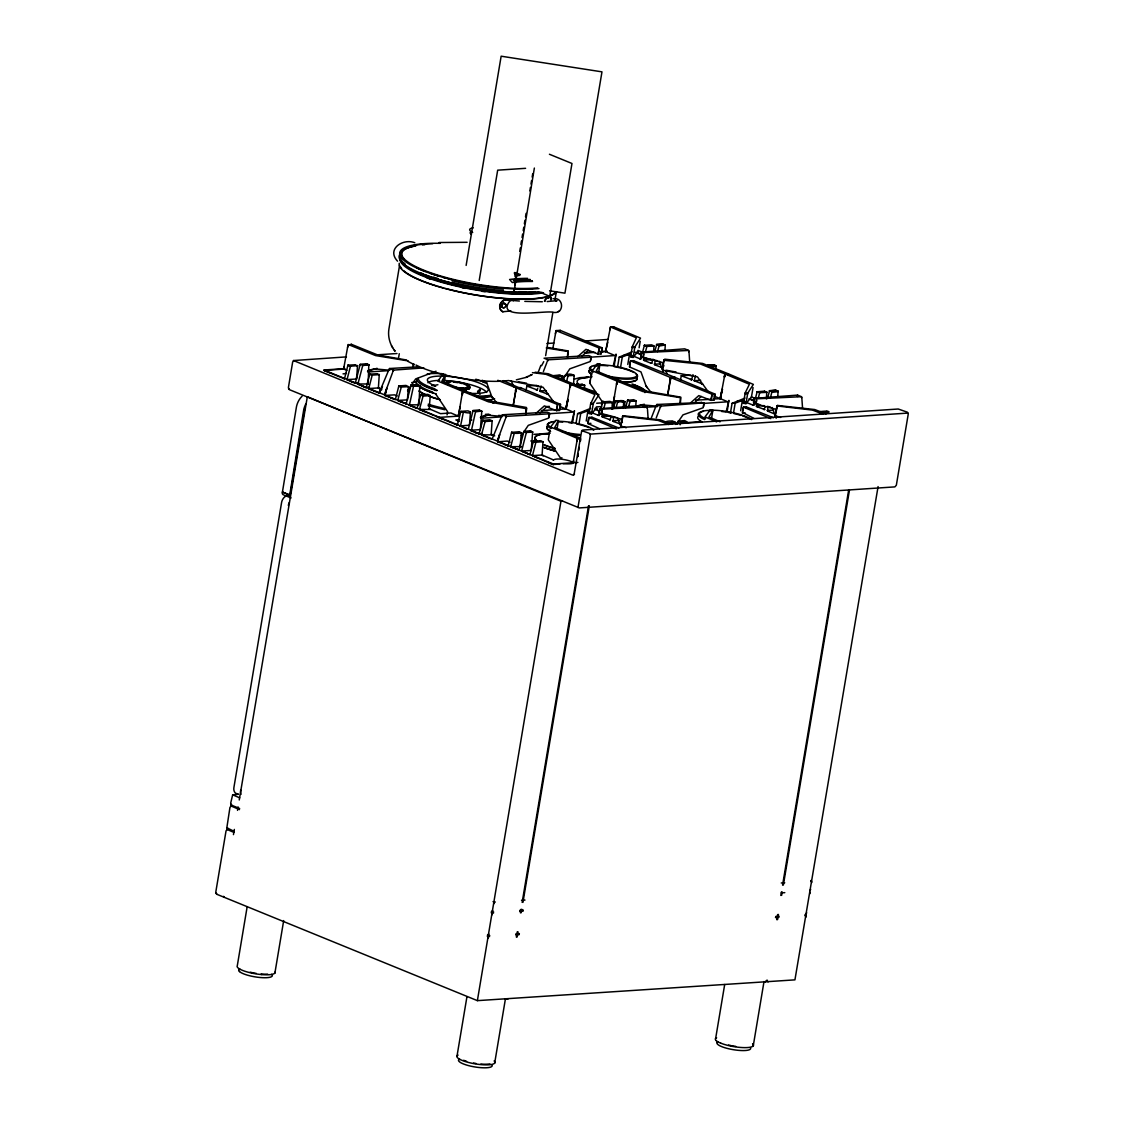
<?xml version="1.0" encoding="UTF-8"?>
<svg xmlns="http://www.w3.org/2000/svg" width="1124" height="1124" viewBox="0 0 1124 1124"><rect width="100%" height="100%" fill="white"/><g stroke="black" fill="none" stroke-linecap="round" stroke-linejoin="round"><path stroke-width="1.5" d="M445.554 374.334L441.844 381.261L465.828 391.208L465.786 391.981L465.828 391.208L462.456 392.164L458.395 416.175M535.136 372.213L548.217 373.744L573.647 384.015L573.605 384.801L573.647 384.015L570.275 384.984L565.948 408.967L558.67 409.305M577.469 439.245L577.497 438.458L550.563 427.008L555.888 420.236L558.403 420.587L554.708 427.513L580.616 438.248L577.258 439.217L573.043 463.439L573.563 460.714M620.251 381.64L620.251 380.91L616.893 381.865L612.749 406.129L614.547 396.435M728.001 375.065L728.071 373.716L724.952 373.927L720.273 398.711L722.507 389.297M351.32 345.012L351.334 344.281L347.976 345.237L343.593 369.122M466.123 392.065L466.123 391.335L463.004 391.531L462.301 394.496M573.942 384.886L573.942 384.141L570.823 384.352L570.121 387.316M613.578 327.534L613.592 326.789L610.472 327L605.583 351.615L600.258 352.009M620.56 381.767L620.56 381.036L617.441 381.233L616.739 384.197L617.441 381.233L642.858 391.531L680.456 397.699L680.076 404.219M728.38 374.587L728.38 373.842L725.261 374.053L724.559 377.018L725.261 374.053L749.413 384.253L745.212 392.852L743.456 403.319L745.971 403.671L751.043 397.474M397.292 395.999L394.51 394.861L384.984 395.451L386.768 388.37L384.872 395.55L389.129 397.151M570.486 385.012L570.528 384.225L545.983 374.306L532.439 372.648M724.924 374.714L724.952 373.927L700.421 364.021L663.806 360.298L662.654 370.203L697.456 376.919L708.457 392.023M728.043 374.503L728.071 373.716L702.655 363.445L664.734 359.188L663.806 360.298M462.667 392.192L462.709 391.405L437.868 381.106L443.039 373.969L444.289 374.151M556.591 409.881L556.549 410.639L559.471 410.443L560.454 405.75M560.454 405.104L560.483 404.345L520.538 387.682L516.422 387.963L513.12 405.567M618.945 428.047L591.941 417.243L589.032 417.426L588.007 423.537L599.528 428.694M591.898 417.988L591.941 417.243M598.165 353.329L598.123 354.088L601.045 353.891L602.028 349.199M601.466 352.585L602.057 347.794L560.173 330.344L556.057 330.611L552.882 348.285M617.104 381.893L617.132 381.12L592.292 370.808L597.476 363.684L599.977 364.036L598.769 371.623M620.223 381.696L620.251 380.91L596.282 370.962L599.977 364.036M650.782 392.009L646.145 386.192L640.961 371.889L629.581 366.986L630.171 362.181M633.486 361.436L633.514 360.692L630.606 360.874L629.609 365.567M711.014 399.582L710.986 400.341L713.895 400.144L714.92 394.046L674.976 377.397L670.859 377.664L667.684 395.325M742.472 412.48L753.951 418.395M746.336 407.703L746.378 406.944L743.456 407.141L742.472 411.834M515.747 391.026L516.113 387.836L497.834 380.305M670.508 378.338L670.55 377.538L630.606 360.874L630.381 361.647M674.625 378.057L674.667 377.271L645.471 365.398L633.514 360.692L633.191 361.38M458.761 413.66L458.241 416.4L460.123 406.733M442.716 376.343L443.039 373.969M597.153 366.045L597.476 363.684M751.675 419.603A27.398 6.351 9.5 0 0 712.771 410.19L710.326 409.937L712.785 410.822L711.618 417.875M643.04 406.705L643.125 405.399L599.991 408.658L599.162 413.604L620.799 419.027L622.401 422.526M797.478 396.407L797.562 395.1L754.415 398.36L753.558 402.167M570.177 387.344L570.823 384.352L594.989 394.552L590.62 403.895L589.032 413.618L591.533 413.969L593.289 403.502L598.952 394.693L573.942 384.141L573.732 384.858M609.812 330.006L610.472 327L636.381 337.762L632.348 346.599L630.986 354.467L630.606 357.067L633.121 357.418L634.863 346.951L640.525 338.141L613.592 326.789L613.367 327.505M745.971 403.671L747.727 393.203L753.375 384.394L728.38 373.842L728.169 374.559M465.912 392.037L466.123 391.335L490.668 401.268L526.355 407.45L525.639 414.503M547.374 347.386L567.929 350.899L567.437 356.659M458.185 415.992L458.761 414.587L458.255 416.119L450.921 412.958L440.538 413.66L429.199 408.799L430.253 395.62L427.766 394.369L420.587 394.847L417.102 408.405L408.743 404.851L417.046 408.363M531.231 450.471L532.621 432.192L530.149 430.829L523.939 431.293L519.063 450.064L510.577 446.706L520.988 446.621L520.257 446.116L521.297 432.965M553.317 464.76L532.326 455.627L542.105 455.023L542.976 441.591M574.181 375.43L573.507 384.773M584.55 387.092L584.55 385.04M611.962 409.22L612.397 402.42L609.967 401.394L602.801 401.886L600.553 410.358M653.662 351.067L653.971 345.869L651.541 344.843L644.375 345.335L642.127 353.807M766.399 398.936L766.765 392.065M353.442 382.61L346.894 379.617L356.617 378.999L357.488 365.567M372.156 390.309L368.644 388.539L378.395 387.935L379.266 374.489M408.433 386.698L401.296 387.021L397.727 400.453L407.408 399.863L408.476 386.684L405.975 385.434L398.837 385.939L395.367 399.484L390.407 397.812M456.147 424.549L457.398 424.858L460.868 411.356L467.991 410.85L470.45 411.96L469.467 425.251L459.871 425.912L468.287 429.27L473.106 410.457L479.288 409.993L481.774 411.342L480.369 429.621L470.647 430.239L471.349 430.899L475.564 411.553L472.979 410.724M494.715 435.901L491.202 434.201L492.129 420.741M561.536 378.928L561.691 376.484M562.773 378.156L562.773 376.104M623.3 407.689L623.722 401.9M624.537 406.776L624.775 401.521M635.763 406.846L636.086 400.664L630.016 401.071L627.656 400.102L630.086 401.198L628.442 407.338M664.874 351.138L665.296 345.124L662.837 343.986L656.753 344.38L654.997 350.576M675.636 424.422C678.081 418.831 659.549 421.556 668.387 422.75L674.456 422.329M715.96 368.63L716.114 365.904L713.67 364.822C700.111 366.93 712.18 362.926 716.129 365.96M777.738 397.39L778.061 391.208L775.701 390.239L769.603 390.646L767.425 398.528M526.735 408.153L525.934 413.969M568.308 351.601L567.508 357.418M620.35 381.738L620.56 381.036L645.092 390.969L680.779 397.151L680.371 403.671M775.181 415.613L777.597 405.455L814.745 409.543L826.084 413.899M557.195 428.174L558.403 420.587M712.785 410.822L712.841 410.288A27.398 6.351 9.5 0 0 705.577 418.718M350.533 366.34L347.892 365.3L344.534 378.662L343.621 378.563L344.478 378.619M372.283 375.261L369.641 374.208L366.284 387.569L365.469 387.527L369.431 387.302M401.366 387.176L398.767 386.108M424.324 411.721L419.477 409.361L423.13 395.887L420.559 394.917M460.475 426.46L463.285 412.592C455.979 409.375 469.593 414.826 470.45 412.115M485.006 436.562L481.493 434.791L485.161 421.317L482.73 420.25L479.077 433.78L482.294 433.555M514.216 433.428L511.575 432.389L508.217 445.736L503.271 444.064M535.965 442.35L533.338 441.296L529.966 454.658L521.48 451.061L531.16 450.485M605.33 403.123L602.914 401.858M645.513 351.601L646.918 346.375L644.375 345.335L646.918 346.375L654.013 346.108M759.754 392.824L757.197 391.644L755.412 398.444M549.566 414.236L549.102 416.962M591.14 357.685L590.676 360.411M599.134 412.452L599.584 409.726M640.708 355.901L641.158 353.175M703.989 403.938L703.54 406.677M459.07 413.787L458.494 416.119L438.571 417.44L434.932 415.922M514.314 288.812L513.696 293.856L534.364 168.052M514.722 285.454L515.129 282.096M515.537 278.724L515.944 275.366M417.229 384.886L411.089 385.04L406.2 403.811L398.444 401.029M530.05 430.885L532.607 431.981M563.883 380.881C562.337 373.463 570.964 372.817 574.167 375.655M588.035 422.118L588.597 418.732M662.781 344.295L665.296 345.349M714.892 395.451L714.33 398.851M769.392 390.941L775.701 390.239L778.159 391.391M358.57 382.75L354.608 383.045L355.367 382.975L360.214 364.288L366.438 363.74L368.798 364.71L368.166 383.972L357.797 383.987L364.302 387.063M479.231 410.302L481.746 411.356M540.574 440.833L543.075 441.887M559.176 375.416L552.924 375.838M582.148 384.282L574.912 384.745M627.445 400.411L633.725 399.694L636.184 401.071M764.461 391.152L766.877 392.206M826.477 411.384L828.894 412.044M355.086 364.808L357.587 365.862M376.863 373.73L379.364 374.784M518.796 431.897C525.751 433.021 513.808 434.314 511.659 432.248M560.37 375.346L553.373 375.613M501.697 416.217L502.484 414.77L547.219 412.171L549.524 413.126L548.695 418.072L528.28 425.364L521.353 435.62M591.112 357.235L547.964 359.821L544.058 358.219L588.793 355.62L591.098 356.575L590.269 361.521L569.854 368.812L562.927 379.069M580.321 441.268L580.546 439.596M663.975 365.974L662.387 362.476L640.736 357.053L641.565 352.107L684.699 348.847L688.605 350.449L688.928 351.812M359.006 384.703L357.91 384.015L362.785 365.244L360.158 364.457M413.59 386.347L411.047 385.111M475.607 411.777L481.732 411.089M526.439 432.614L523.84 431.546M555.593 376.61L552.952 375.823M566.426 381.921L568.056 375.781L565.414 374.994M617.568 402.308L615.966 408.167M657.54 351.615L659.184 345.475L656.599 344.52M680.877 422.315L678.489 420.938L677.603 423.748M709.989 366.593L707.488 365.272M771.991 392.009L769.49 390.688M820.38 411.567C826.393 415.206 835.68 409.614 820.309 411.609M577.82 456.302L578.214 453.52M548.357 439.344L549.875 429.972M589.931 382.792L591.449 373.421M589.959 382.553L590.353 379.912M557.42 405.961L556.858 409.347M580.279 441.226L580.616 438.992M598.994 349.409L598.432 352.796M711.857 395.662L711.281 399.048M577.792 456.695L578.27 453.548M601.593 413.463L602.057 410.738M643.167 356.912L643.631 354.186M756.031 403.165L756.48 400.439M599.724 413.604L599.317 415.374L598.418 415.332L587.866 411.131L586.222 421.036M641.298 357.053L640.835 358.837L639.992 358.781L629.454 354.58L627.796 364.485M754.162 403.305L753.754 405.132L752.841 405.033L742.304 400.832L740.646 410.738M435.536 393.723L447.605 411.707L447.057 414.939M548.386 439.99L560.454 457.96L562.014 457.861M589.974 383.439L602.043 401.409L601.495 404.654M445.497 374.854L444.331 381.907M233.455 834.626L234.326 829.428M237.515 810.376L238.091 806.92M239.243 799.993L307.33 396.73L560.946 501.248L477.377 1000.641L216.637 894.212L215.78 892.147L226.036 830.889L227.498 829.203M247.182 906.618L237.29 965.783A19.361 4.482 9.5 0 0 237.965 967.848A19.178 4.44 9.5 0 0 253.49 973.44A19.361 4.482 9.5 0 0 261.752 974.592M356.463 377.804L356.996 374.573M283.684 920.57L274.916 972.977A19.178 4.44 9.5 0 1 261.78 974.592M399.61 265.095L388.918 329.009C387.639 336.919 390.084 345.04 395.1 351.236L393.99 349.564M398.444 358.57L399.273 353.695M412.789 368.251L413.435 364.345M413.07 367.717L413.73 363.811M466.137 265.419L501.149 56.2L601.972 71.852L564.936 293.181L549.566 290.793M479.217 280.48L497.679 170.174L525.596 168.319M519.738 251.34L520.314 247.884M520.89 244.428L521.466 240.986M522.042 237.529L522.618 234.073M523.194 230.617L523.77 227.174M524.36 223.718L524.936 220.262M525.512 216.806L526.088 213.363M529.84 190.911L530.416 187.455M530.992 184.013L531.582 180.557M532.158 177.1L532.734 173.644M513.246 405.623L516.113 387.836L520.229 387.555L520.229 388.314L503.215 380.614M526.032 390.379L526.889 385.968L536.443 385.363L539.281 386.572M545.646 355.662L552.868 312.472M554.891 300.375L556.338 291.748M466.952 996.679L457.047 1055.843A19.361 4.482 9.5 0 0 457.721 1057.923A19.178 4.44 9.5 0 0 473.246 1063.515A19.361 4.482 9.5 0 0 481.522 1064.653A19.178 4.44 9.5 0 0 494.686 1063.051L505.435 998.8M571.793 421.992L574.476 410.667L572.678 422.146M576.008 423.355L577.624 413.646L590.592 408.377M579.127 423.144L580.743 413.435L588.569 410.499M578.776 450.485L579.296 447.408M591.14 377.58L591.912 372.971M516.352 937.065L517.223 931.866M520.412 912.814L520.988 909.344M522.154 902.417L588.512 505.87M517.152 937.009L518.024 931.81M521.213 912.758L521.789 909.302M522.955 902.375L589.313 505.814M613.367 365.441L616.05 354.116L614.252 365.595M617.582 366.803L619.212 357.095L632.166 351.826M620.701 366.593L622.317 356.884L630.143 353.948M621.179 423.383L622.05 418.17M639.12 347.794L640.202 341.303M662.753 366.831L664.101 359.764M667.544 395.269L670.55 377.538L674.667 377.271L674.667 378.015M680.47 380.081L681.327 375.669L690.951 375.149M726.216 411.693L728.9 400.369L727.116 411.848M730.431 413.056L732.061 403.347L745.015 398.093M733.551 412.845L735.18 403.137L743.006 400.2M753.066 387.555L751.492 396.688M724.685 984.512L715.623 1038.604A19.178 4.44 9.5 0 1 716.648 1037.831M731.822 1046.275A19.361 4.482 9.5 0 0 740.098 1047.413A19.178 4.44 9.5 0 0 753.263 1045.812L764.011 981.561M776.768 919.699L777.639 914.5M780.829 895.449L781.405 891.992M782.571 885.066L848.634 490.247M777.569 919.643L778.44 914.444M781.63 895.392L782.206 891.936M783.372 885.01L849.435 490.19M878.083 486.566L794.935 979.861L477.377 1000.641M553.373 460.081C558.08 455.979 588.316 465.069 563.18 463.706M567.943 399.54L565.948 408.967L568.07 399.596M714.119 396.112L720.147 398.669L722.367 389.241M347.555 347.485L348.215 344.492L375.571 355.577L408.237 360.93M462.048 394.412L462.456 392.164M462.357 394.538L462.765 392.29M569.868 387.218L570.275 384.984M576.837 441.465L577.258 439.217M616.472 384.113L616.893 381.865M724.292 376.933L724.713 374.685M515.438 390.899L515.86 388.609M555.382 333.673L556.057 330.611L599.148 347.99L602.057 347.794L602.113 348.637M669.862 380.6L670.297 378.31M670.171 380.727L670.606 378.437M567.803 399.512L565.709 408.953L566.524 407.408L565.639 408.841L559.696 406.41M607.761 342.286L605.583 351.615L614.983 355.549L590.634 357.165M722.24 389.213L720.077 398.542L720.948 397.109M357.601 365.693L350.463 366.185L347.021 379.659L348.117 380.277M379.378 374.629L372.213 375.107L368.756 388.567M417.144 384.886L419.772 385.925L419.027 404.823L408.855 404.851L409.319 405.469L413.534 386.136L419.744 385.954M423.017 396.084L430.225 395.634M485.048 421.514L492.228 421.05M514.244 433.232L510.703 446.748L519.119 450.106M543.089 441.718L535.909 442.196L532.453 455.656M559.092 375.416L561.691 376.259L555.509 376.681M662.696 344.281L656.542 344.689M766.863 392.36L759.698 392.669L758.363 397.854M362.659 365.511L368.897 364.893M532.593 432.206L526.397 432.389L521.606 451.103L529.966 454.602M567.929 376.048L565.625 374.685M629.96 401.465L636.086 400.664M659.057 345.742L665.296 345.124L659.1 345.546M709.904 366.593L716.086 365.862M778.145 391.602L771.949 391.798L770.404 397.868M559.893 409.136L560.483 404.345L557.574 404.542L516.422 387.963L516.211 388.693M743.034 408.433L742.444 413.239L745.352 413.042M754.021 399.427L753.586 403.305L775.658 409.234M339.687 376.891L323.895 370.442L343.705 369.079L344.281 366.747M612.622 405.708L613.198 403.361M612.931 405.834L613.507 403.488M304.927 407.324L290.034 495.993A2.979 2.023 -67.7 0 0 290.456 496.92M354.987 364.794L347.962 365.159M376.765 373.73L369.684 374.194M560.272 375.346L562.871 376.414M582.049 384.267L584.649 385.335M613.479 407.914L615.404 401.029M625.478 407.984L627.656 400.102M536.064 389.663L537.314 389.958L537.722 388.187M541.094 385.982L539.801 391.026L548.231 394.383L547.135 394.173M602.267 414.644L602.408 416.962L610.234 419.8L609.138 419.575M603.925 408.153L605.26 402.968L612.439 402.659M610.824 417.271L610.234 419.8M612.987 408.813L615.025 401.071M613.367 418.311L613.297 421.416L621.108 424.366L620.027 424.071M671.646 424.198L660.308 419.842L623.16 415.739L620.701 425.982L626.208 427.738M643.841 358.092L643.982 360.411L650.993 363.263L651.822 363.249L652.398 360.72M654.941 361.759L654.87 364.864L662.682 367.815L661.6 367.52M680.146 424.788L680.919 422.034L678.334 421.079M681.228 375.739L691.696 379.687L692.988 374.643M695.531 375.683L694.225 380.727L702.669 384.085L701.559 383.874M756.691 404.345L756.831 406.663L764.671 409.501L763.575 409.291M764.671 409.445L763.842 409.515L765.247 406.972M767.79 408.012L767.734 411.117L774.731 413.997M776.965 406.017L775.139 415.683L780.632 417.44M393.133 371.608L393.526 370.119L423.86 367.885M505.997 417.875L506.39 416.372L549.538 413.787M547.571 361.324L547.964 359.821L547.177 361.268M660.434 407.576L660.814 406.087L703.961 402.828L703.132 407.773L682.985 414.868L676.732 423.917M557.349 405.314L557.574 404.542L556.549 410.639L544.367 405.89L536.134 413.196M559.471 410.443L559.682 409.67M598.923 348.763L599.148 347.99L598.123 354.088L585.941 349.339L577.708 356.645M601.045 353.891L601.256 353.119M588.807 418.198L589.032 417.426L616.331 428.89M711.787 395.016L714.92 394.046L714.976 394.889M713.895 400.144L714.119 399.385M743.245 407.9L743.456 407.141L770.755 418.606M520.328 388.412L520.538 387.682L520.538 388.44M559.963 331.074L560.173 330.344L560.173 331.102M670.635 378.395L670.859 377.664L712.012 394.243L710.986 400.341L698.791 395.606L690.572 402.898M674.751 378.114L674.976 377.397L674.976 378.142M462.793 392.248L463.004 391.531L488.42 401.83L526.439 408.7M537.932 373.07L540.855 365.356M650.796 419.336L655.629 406.972M436.056 371.243L415.683 378.914L407.548 390.773M599.766 409.234L647.031 407L647.354 408.363M601.677 413.983L602.295 410.26M641.34 352.683L688.605 350.449L688.872 351.896M643.251 357.432L643.883 353.709M701.432 402.448L703.961 403.488M754.204 398.936L801.468 396.702L801.791 398.065L801.468 396.702L797.562 395.1L797.871 396.463M756.115 403.685L756.733 399.975M410.991 385.293L417.285 384.577L419.702 385.63L413.534 386.136M543.384 371.566L546.924 362.42M614.968 401.24L621.263 400.537L623.722 401.675L617.54 401.9M656.247 417.819L659.788 408.672M678.278 421.247L684.572 420.545L687.059 421.893L680.765 422.006M392.501 372.718L384.605 394.159L384.984 395.451M505.35 418.971L497.468 440.425L497.735 441.802L501.992 443.418M766.624 980.311L765.163 981.983M477.545 391.517L480.187 389.044M388.328 371.004L379.027 393.147M501.192 417.271L491.989 439.315M347.934 365.286L350.463 366.185M420.517 395.03L423.13 395.887M482.533 420.446L489.769 419.772L492.242 420.882M511.617 432.375L518.81 431.771M533.366 441.282L540.588 440.706M615.221 401.24L618.102 400.875M757.154 391.77L764.376 391.18M581.712 430.647L574.153 473.991L572.762 475.143L293.519 360.551L292.662 362.054L288.404 387.541L289.261 389.607L579.352 507.922L894.887 486.889L896.348 485.217L908.22 414.25L907.363 412.185L898.216 409.01L582.696 430.056L581.712 430.647L589.44 433.386L590.297 435.452L577.947 507.486M491.357 911.676L492.762 910.538M487.423 935.168L488.828 934.03M767.425 980.254L766.947 981.336L768.352 981.772M713.108 399.006L720.372 398.669L721.06 397.151M746.055 407.633L746.378 406.944L773.382 417.749M605.583 351.615L606.272 350.112M541.613 365.707L543.749 361.647M388.89 369.88L389.621 368.517L419.154 366.747M501.754 416.133L502.484 414.77L506.39 416.372L505.603 417.819M392.74 371.566L393.526 370.119L389.621 368.517L388.834 369.965M660.041 407.52L660.814 406.087L656.908 404.485L656.121 405.919L656.908 404.485L701.741 402.476M662.331 369.346L662.654 370.203M238.513 794.289L232.668 794.809L230.673 803.126L231.544 805.191L239.665 808.521M231.432 805.711L229.956 807.397L226.837 827.798L234.101 831.339M809.828 890.854L810.671 889.351M806.751 912.829L805.276 914.514M712.841 410.288L708.949 417.018L720.048 421.795M568.013 352.149L567.929 350.899M622.232 416.849L623.16 415.739M776.67 406.565L777.597 405.455M775.518 416.456L775.434 415.149M369.726 374.081L372.213 375.107M482.646 420.306L485.076 421.359M533.408 441.17L535.909 442.196M743.456 403.319L744.72 401.352M710.326 409.937L704.987 416.863L716.676 421.893M379.139 393.063L382.413 386.586L379.139 393.063L373.491 390.885M633.121 357.418L638.179 351.222M591.533 413.969L596.605 407.773M546.531 298.352L545.899 299.237A7.222 2.838 -74.7 0 0 544.971 301.415M567.915 375.753L574.167 375.374M573.676 475.087L574.505 474.145M581.768 356.378L588.344 350.224M540.194 412.929L546.77 406.776M694.632 402.631L701.207 396.477M555.902 301.344L557.111 300.614L547.177 301.569M497.735 441.802L507.289 441.058L510.141 442.252M709.947 366.382L716.129 366.185M668.373 422.933L675.735 422.498M513.401 300.796A3.119 2.627 -58.8 0 0 511.687 300.333A3.709 3.26 -54.1 0 0 509.664 301.26C495.038 320.41 545.73 310.112 553.078 312.275C564.473 314.846 564.234 296.638 553.064 298.759M577.483 385.644L584.663 385.167M366.396 363.867L368.883 365.103M516.337 379.828L525.976 377.425L532.13 374.531L529.854 375.599M525.976 377.425L528.125 376.414M469.86 420.826L471.827 419.983M558.263 311.573L559.499 311.053M551.448 299.125A6.604 2.585 -74.7 0 0 550.662 297.101L546.924 297.972A3.119 1.475 -73.2 0 0 545.814 298.633L545.463 299.125A7.208 3.4 -73.2 0 0 544.423 301.26M367.506 371.271L377.074 368.307M480.355 417.524L489.938 414.559M573.788 379.294L579.534 377.706L588.274 377.116M398.795 385.996L401.296 387.021M757.197 391.644L759.698 392.669M367.829 370.625L374.151 368.841L389.817 370.232M480.693 416.878L487.015 415.093L502.681 416.484M635.13 406.579L641.439 404.795L657.119 406.186M510.956 310.955L502.681 311.755A6.604 5.817 -54.1 0 1 499.941 305.897A6.604 5.817 -54.1 0 1 504.297 300.206L505.168 300.164M640.497 405.062L644.375 404.261M468.23 429.228L467.458 429.312M366.227 387.527L362.083 386.066M406.2 403.811L397.966 400.495M651.751 363.207L650.712 363.024M481.62 434.819L492.382 434.89M691.696 379.687L690.501 379.364M508.16 445.708L503.369 443.98M419.589 409.403L430.38 409.473M753.698 405.104L752.504 404.781M293.519 360.551L346.431 356.884M550.662 297.101L547.191 298.029A3.709 1.461 -74.7 0 1 547.739 298.324M590.212 434.131L908.122 413.07M560.946 501.248L562.492 500.882M493.029 901.673L495.361 902.052M491.174 912.744L493.506 913.124M487.254 936.236L489.572 936.615M478.248 391.293L480.131 390.899L478.599 390.969L480.285 389.93L477.756 392.121L480.103 394.313M534.012 434.37L550.156 433.176M685.584 422.722L700.969 421.598M287.716 495.6L285.384 496.415A7.011 4.763 -67.7 0 0 283.36 498.368A6.885 4.693 -67.7 0 0 281.562 502.667L233.933 787.348A7.011 4.763 -67.7 0 0 234.916 792.49A6.856 4.665 -67.7 0 0 237.824 793.741M436 385.026L437.896 384.745M583.539 377.819L591.997 376.793M354.608 383.045L355.437 382.961L351.208 381.612M411.721 382.553L416.231 382.09M622.05 401.816L624.874 401.816M376.062 354.903L396.983 353.512M546.896 343.522L553.865 343.045M583.511 341.078L607.915 339.448M368.855 364.794L362.701 365.3M344.913 368.602L323.923 370.007L553.429 464.057L577.905 462.428M584.424 352.627L593.177 352.051M600.16 351.587L607.157 351.124M584.592 353.062L595.032 352.36M343.017 373.871L346.417 373.449M367.885 372.016L388.763 370.625M624.312 354.917L629.454 354.58M619.212 357.095L622.317 356.884M560.033 376.399L562.885 376.245M546.222 390.604L539.675 390.983L540.911 391.644M700.659 380.319L694.112 380.685L695.334 381.345M602.043 401.409L603.602 401.31M545.927 406.635L549.411 406.396M596.689 403.249L603.532 402.785M485.315 414.377L488.799 414.152M541.473 410.639L555.509 409.656M596.282 406.916L601.495 406.593M695.7 400.158L709.932 399.357M459.28 421.402L455.852 419.94L459.28 419.702M480.749 418.269L501.613 416.878M549.06 413.716L573.409 412.101L565.948 408.967M584.452 411.356L587.866 411.131M643.869 407.394L657.793 406.466M703.498 403.418L727.846 401.802L720.372 398.669M737.161 401.184L742.304 400.832M577.624 413.646L580.743 413.435M732.061 403.347L735.18 403.137M590.915 423.341L588.007 423.537L587.95 422.694M559.921 464.043L553.359 464.479L547.543 462.217M521.508 900.31L524.992 900.071M781.25 882.986L784.735 882.761M519.836 910.314L523.32 910.089M781.321 892.892L784.805 892.653M519.653 911.381L523.138 911.157M515.902 933.805L519.386 933.58M775.644 916.496L779.129 916.257M515.719 934.873L519.204 934.648M775.462 917.563L778.96 917.324M660.715 363.839L654.182 364.218L655.39 364.949M764.264 405.623L756.115 406.101L757.337 406.762M609.826 415.922L601.677 416.4L602.914 417.06M773.565 410.091L767.032 410.471L768.24 411.201M619.141 420.39L612.608 420.769L613.802 421.5M532.551 431.883L526.397 432.389M439.077 242.517L467.106 242.306M505.617 998.758L507.936 999.138M503.243 311.643L502.554 311.671A6.589 6.027 -47.9 0 1 504.156 300.108L511.701 300.403M478.332 433.78L479.133 433.766L472.516 431.405M542.316 301.766L524.81 301.373M621.108 424.31L620.308 424.296L621.052 424.324M532.34 280.733L529.84 280.719C527.156 280.031 528.35 278.499 530.345 280.719M394.454 399.399L395.367 399.427L390.506 397.727M456.484 424.83L457.398 424.858L453.787 423.762M431.813 385.574L434.848 385.715M639.992 358.781L640.891 358.879L639.654 358.528M526.791 386.038L537.314 389.958M752.841 405.033L753.754 405.076M598.418 415.332L599.261 415.388M519.386 301.035L512.389 300.431M414.798 242.728C402.659 238.035 386.263 249.289 397.545 261.175M507.303 445.652L508.217 445.736M498.606 415.402L502.063 415.739M690.838 379.617L691.752 379.729M536.401 389.916L537.314 390.014M504.62 303.452L505.322 303.873A2.276 2.009 -54.1 0 1 505.21 306.95A2.276 2.009 -54.1 0 0 504.746 303.522A2.276 2.009 -54.1 0 0 501.768 305.812A2.276 2.009 -54.1 0 0 504.62 307.569L503.692 307.723A2.29 2.093 -47.9 0 1 501.571 305.658A2.29 2.093 -47.9 0 1 503.819 303.339L505.322 303.873M777.274 405.989L812.511 410.105L823.274 414.236M622.837 416.287L658.074 420.404L668.85 424.535M632.348 346.599L634.863 346.951M745.212 392.852L747.727 393.203M590.774 403.151L593.289 403.502M632.194 347.344L634.681 347.695M631.042 356.533L633.149 356.828M597.448 364.204L599.935 364.569M745.043 393.597L747.544 393.962M743.891 402.785L746.013 403.08M590.62 403.895L593.107 404.247M589.468 413.084L591.575 413.379M431.855 384.801L435.016 385.265M546.25 347.99L567.606 351.433M406.649 360.017L377.804 355.001L351.334 344.281M666.251 370.246L676.086 372.03M518.375 381.724L526.552 383.214M508.231 380.502L543.018 387.218L554.034 402.308M648.351 358.739L640.722 356.392M649.883 359.076L657.498 360.762M759.684 404.654L753.586 402.645M767.313 406.34L770.361 407.014M615.924 417.313L599.148 412.944M444.809 409.754L428.047 405.68M598.08 415.079L599.317 415.374M344.534 378.591L340.881 377.355M553.401 459.913L542.105 455.023M555.087 450.836L544.409 447.759M492.27 911.62L493.689 912.056M488.336 935.112L489.755 935.547M437.222 416.976L438.571 417.44M633.374 384.563L641.607 387.935L646.764 391.335M463.959 427.963L466.291 428.862M474.834 432.417L477.166 433.33M343.705 369.079L346.866 370.344M517.63 281.155L514.68 279.806L515.986 281.309L520.286 280.944L519.26 279.778L521.873 280.874L519.92 279.398C522.126 282.208 516.141 277.038 519.85 280.958M549.425 154.255L571.976 163.486L549.748 296.286L538.48 291.664M637.912 350.337L642.773 352.332M751.338 396.828L754.569 398.163M636.353 352.248L641.2 354.243M749.483 398.627L754.33 400.608M635.257 352.276L641.214 354.762M749.09 398.922L755.384 401.549M624.888 401.661L622.331 400.58M672.096 421.374L674.555 422.512M615.095 401.029L617.764 401.999M594.652 409.22L599.387 411.201M433.78 415.459L419.716 409.403L420.292 409.993M452.536 423.144L438.697 417.482L443.193 419.322M486.355 437.138L490.612 438.753M288.503 388.721L289.332 389.059M284.527 495.291L291.06 497.974M810.896 881.019L811.823 882.537M805.107 915.582L806.034 917.1M239.707 797.843L232.668 794.809M230.771 804.306L231.6 804.644M239.482 809.589L230.813 805.894M226.837 827.798L227.68 828.135M233.918 832.406L226.879 829.386M215.878 893.327L216.707 893.664M224.238 896.755L223.409 896.404L224.168 897.289M329.374 372.662L324.091 370.386M595.228 408.153L597.631 409.024M482.126 380.249L486.523 382.188L491.722 396.491L496.358 402.294M378.395 387.935L381.851 389.649M516.914 275.225L515.747 274.832A1.616 0.731 23.2 0 0 515.256 274.846M537.286 457.875L532.565 455.67L533.155 456.246M485.273 436.534L481.732 434.833L482.322 435.409M373.604 390.787L368.883 388.581L369.459 389.157M414.18 364.64L407.984 361.408M543.229 455.726L542.049 455.051L542.878 455.599M379.519 388.623L378.338 387.949L379.167 388.497M653.999 359.891L643.378 359.877L644.488 360.509M521.283 446.734L520.257 446.116L520.988 446.621M491.202 434.145L492.017 434.749M429.256 408.771L430.014 409.347M368.475 384.071L367.45 383.326L368.166 383.972M617.441 417.65L621.221 427.078M471.855 430.97L470.886 430.281L471.349 430.899M519.653 280.986L517.138 279.581L517.757 281.155M653.704 359.792L652.988 359.216M530.851 440.903L533.029 442.603M478.641 392.318L479.948 393.456M524.866 279.202C529.601 281.885 524.107 277.825 524.768 279.876C521.002 278.766 527.226 282.236 524.655 279.202M810.952 880.471L811.725 881.356M805.163 915.048L805.936 915.919M646.145 386.192L647.396 387.808M491.722 396.491L492.958 398.107M771.949 391.798L778.103 391.293M391.503 345.771L392.655 347.513M772.09 407.492L776.206 418.269M659.24 361.24L663.357 372.016M529.868 279.23L530.528 280.719M665.745 370.484L666.925 373.477M511.308 380.769L513.668 386.782M643.448 406.762L643.125 405.399L647.031 407L647.298 408.448M801.918 399.203L802.55 408.068M689.068 352.95L689.686 361.816M647.494 409.501L648.112 418.367M809.87 892.428L809.968 893.622M629.524 366.143L629.581 366.986M493.815 902.417L493.9 903.738M491.961 913.489L492.045 914.81M488.027 936.98L488.111 938.301M503.397 289.177A80.802 18.729 9.5 0 1 452.143 280.733M400.172 255.443A80.802 18.729 9.5 0 1 401.113 251.874M402.097 250.821A80.802 18.729 9.5 0 1 403.432 249.823M404.499 249.205A80.802 18.729 9.5 0 1 414.798 246.072M526.369 291.72A80.802 18.729 9.5 0 1 519.049 291.678M503.116 290.793A80.802 18.729 9.5 0 1 451.876 282.363M437.812 278.513A80.802 18.729 9.5 0 1 433.457 277.136M405.09 263.943A80.802 18.729 9.5 0 1 403.39 262.496M402.013 261.091A80.802 18.729 9.5 0 1 400.256 258.365M400.186 254.628A80.802 18.729 9.5 0 1 400.832 253.504M527.69 278.373A177.789 106.007 -41.8 0 0 511.532 279.23L509.608 279.483L512.319 282.531L513.485 282.377A190.911 113.833 -41.8 0 1 532.537 281.492M518.768 274.874A1.953 0.885 23.2 0 1 516.366 274.565A1.953 0.885 23.2 0 1 515.41 273.02M516.52 276.139A1.953 0.885 23.2 0 1 515.242 275.436M516.506 276.616A2.922 1.321 23.2 0 1 515.466 276.167M518.726 273.582A1.616 0.731 23.2 0 1 518.066 274.326A1.616 0.731 23.2 0 1 516.113 273.469A1.616 0.731 23.2 0 1 516.267 272.5M516.295 276.518A1.616 0.731 23.2 0 1 515.242 275.928M516.281 277.136A2.922 1.321 23.2 0 1 515.242 276.687M519.836 274.846A2.922 1.321 23.2 0 1 516.534 275.113A2.922 1.321 23.2 0 1 514.581 272.542A2.922 1.321 23.2 0 0 517.293 274.804A2.922 1.321 23.2 0 0 520.047 274.326M471.223 234.199A15.216 3.527 9.5 0 1 470.422 232.232M471.42 234.213A15.005 3.47 9.5 0 1 470.52 233.174M472.698 232.443A16.284 3.779 9.5 0 1 473.246 227.877M532.621 288.896A79.495 18.42 9.5 0 1 514.244 288.938M503.116 288.222A79.495 18.42 9.5 0 1 498.157 287.758M493.127 287.21A79.495 18.42 9.5 0 1 488.041 286.564M477.784 285.046A79.495 18.42 9.5 0 1 474.37 284.456M470.956 283.852A79.495 18.42 9.5 0 1 467.57 283.192M465.884 282.869A79.495 18.42 9.5 0 1 462.526 282.166M451.089 279.525A79.495 18.42 9.5 0 1 447.942 278.71M446.383 278.288A79.495 18.42 9.5 0 1 443.32 277.445M438.866 276.125A79.495 18.42 9.5 0 1 435.986 275.225M434.581 274.776A79.495 18.42 9.5 0 1 430.492 273.399M425.364 271.502A79.495 18.42 9.5 0 1 420.657 269.577M419.561 269.086A79.495 18.42 9.5 0 1 416.414 267.624M403.642 258.984A79.495 18.42 9.5 0 1 415.95 245.805M422.427 244.934A79.495 18.42 9.5 0 1 424.802 244.737M535.46 291.664A77.542 17.97 9.5 0 1 493.829 290.582M492.186 290.399A77.542 17.97 9.5 0 1 477.222 288.278M475.55 287.997A77.542 17.97 9.5 0 1 428.539 275.998M427.303 275.535A77.542 17.97 9.5 0 1 424.9 274.607M423.748 274.13A77.542 17.97 9.5 0 1 420.432 272.725M430.689 279.3A77.542 17.97 9.5 0 1 426.909 277.923M485.118 291.762A76.882 17.815 9.5 0 1 481.803 291.285M465.322 288.404A76.882 17.815 9.5 0 1 462.076 287.73M538.438 291.833A81.448 18.869 9.5 0 1 441.957 280.494A81.448 18.869 9.5 0 1 401.113 252.872M538.958 288.545A81.406 18.869 9.5 0 1 417.088 268.158A81.406 18.869 9.5 0 1 440.271 243.332M537.609 287.87A79.495 18.42 9.5 0 1 421.907 269.409A79.495 18.42 9.5 0 1 432.67 243.711M556.605 291.706A80.141 18.574 9.5 0 1 470.759 294.235A80.141 18.574 9.5 0 1 399.259 263.255M543.552 292.788A80.141 18.574 9.5 0 1 453.141 285.356A80.141 18.574 9.5 0 1 400.088 258.253M555.958 291.58A79.495 18.42 9.5 0 1 544.789 297.101M543.524 297.368A79.495 18.42 9.5 0 1 445.441 288.447M443.854 288.025A79.495 18.42 9.5 0 1 437.672 286.241M436.168 285.791A79.495 18.42 9.5 0 1 403.516 270.547M401.675 268.636A79.495 18.42 9.5 0 1 400.453 266.795M541.979 292.282A78.188 18.125 9.5 0 1 460.404 286.55A78.188 18.125 9.5 0 1 402.561 261.948M507.612 380.6A57.45 13.319 9.5 0 1 415.978 365.019M550.353 297.017A6.589 2.051 -76 0 1 550.929 299.982M502.035 307.077A2.276 2.009 -54.1 0 1 501.459 305.588M501.655 304.73A2.276 2.009 -54.1 0 1 503.636 303.213M241.084 794.289A7.011 4.763 -67.7 0 1 240.705 790.06M288.348 505.435A6.885 4.693 -67.7 0 1 289.346 502.428M305.714 404.176A14.626 9.947 -67.7 0 0 303.62 410.429L289.514 496.204A3.541 2.403 -67.7 0 0 290.006 497.314A3.513 2.389 -67.7 0 0 290.413 497.679M302.103 396.21A14.71 10.018 -67.7 0 0 298.436 401.184A14.584 9.919 -67.7 0 0 296.343 407.45L282.236 493.225A3.541 2.403 -67.7 0 0 283.136 494.686A3.513 2.389 -67.7 0 0 283.627 494.911M444.5 408.433A50.144 11.619 9.5 0 1 428.202 404.204M440.13 399.765A40.225 9.329 9.5 0 1 430.309 396.716M425.785 394.903A40.225 9.329 9.5 0 1 419.266 391.208M432.529 392.023A40.492 9.385 9.5 0 1 419.898 385.939M494.588 398.753A41.546 9.624 9.5 0 1 486.762 400.284M436.126 393.892A41.546 9.624 9.5 0 1 417.201 380.348M491.146 396.561A41.546 9.624 9.5 0 1 476.731 397.278M436.66 390.674A41.546 9.624 9.5 0 1 416.723 378.872M490.12 395.325A40.085 9.287 9.5 0 1 475.508 395.985M434.946 388.834A40.085 9.287 9.5 0 1 418.297 378.254M427.148 373.983A40.085 9.287 9.5 0 1 441.957 373.646M475.775 379.224A40.085 9.287 9.5 0 1 486.608 382.863M494.405 398.809A41.363 9.582 9.5 0 1 486.608 400.341M433.527 393.133A41.363 9.582 9.5 0 1 416.344 382.23M444.261 376.147A30.854 7.151 9.5 0 1 485.737 386.277A30.854 7.151 9.5 0 1 468.708 393.26M435.719 386.249A30.854 7.151 9.5 0 1 441.648 376.076M427.935 382.75A30.362 7.039 9.5 0 1 439.582 380.404M442.898 380.432A30.362 7.039 9.5 0 1 486.706 392.431M468.624 387.625A11.296 2.613 9.5 0 1 467.935 388.005M466.853 388.286A11.296 2.613 9.5 0 1 465.42 388.454M463.692 388.497A11.296 2.613 9.5 0 1 461.739 388.412M459.632 388.216A11.296 2.613 9.5 0 1 455.276 387.499M446.776 384.015A11.296 2.613 9.5 0 1 446.902 383.003M447.591 382.624A11.296 2.613 9.5 0 1 450.106 382.174M453.787 382.202A11.296 2.613 9.5 0 1 458.072 382.708M460.25 383.115A11.296 2.613 9.5 0 1 462.315 383.607M464.212 384.169A11.296 2.613 9.5 0 1 465.856 384.773M467.205 385.392A11.296 2.613 9.5 0 1 468.905 387.148M453.492 381.71A12.252 2.838 9.5 0 1 469.734 386.487A12.252 2.838 9.5 0 1 457.454 387.906M445.877 383.677A12.252 2.838 9.5 0 1 449.488 381.668M446.607 383.101A12.252 2.838 9.5 0 0 445.554 384.029A12.195 2.824 9.5 0 1 446.649 383.158M447.774 382.806A12.252 2.838 9.5 0 1 449.333 382.624M447.956 384.745A11.83 2.74 9.5 0 1 455.136 381.696A11.83 2.74 9.5 0 1 469.467 386.923A11.83 2.74 9.5 0 1 453.07 386.614M490.331 396.069A40.492 9.385 9.5 0 1 479.007 396.814M437.236 390.323A40.492 9.385 9.5 0 1 423.903 385.111M482.449 381.837A40.492 9.385 9.5 0 1 485.413 382.919M495.361 401.746A40.492 9.385 9.5 0 1 492.874 403.109M440.06 399.554A40.492 9.385 9.5 0 1 428.722 395.943M426.038 394.847A40.492 9.385 9.5 0 1 419.055 390.941M554.989 448.602A34.366 7.966 9.5 0 1 544.199 445.076M537.16 441.296A34.366 7.966 9.5 0 1 548.976 433.752M554.61 450.836A34.366 7.966 9.5 0 1 543.819 447.31M535.024 441.732A34.366 7.966 9.5 0 1 535.403 438.641M555.087 448.364A34.212 7.924 9.5 0 1 544.339 444.851M537.328 441.086A34.212 7.924 9.5 0 1 549.102 433.583M554.652 450.977A34.198 7.924 9.5 0 1 543.918 447.464M535.164 441.915A34.198 7.924 9.5 0 1 535.544 438.838M579.886 435.409A24.391 5.648 9.5 0 1 567.494 433.752M550.929 428.525A24.391 5.648 9.5 0 1 551.687 422.287M558.516 421.837A24.391 5.648 9.5 0 1 562.731 422.006M568.842 422.624A24.391 5.648 9.5 0 1 571.99 423.088M576.668 423.973A24.391 5.648 9.5 0 1 588.807 427.542M591.702 428.89A24.391 5.648 9.5 0 1 593.795 430.225M550.465 431.307A24.391 5.648 9.5 0 1 547.388 426.488M550.535 431.391A24.278 5.62 9.5 0 1 547.472 426.614M579.717 434.44A23.534 5.451 9.5 0 1 561.944 431.504M551.772 427.794A23.534 5.451 9.5 0 1 555.481 421.43M559.078 421.331A23.534 5.451 9.5 0 1 593.135 429.424M595.678 391.798A34.366 7.966 9.5 0 1 583.553 387.415M579.352 384.9A34.366 7.966 9.5 0 1 587.74 377.481M632.011 384.001A34.366 7.966 9.5 0 1 644.951 392.627M577.23 385.335A34.366 7.966 9.5 0 1 576.767 383.677M577.357 385.504A34.198 7.924 9.5 0 1 576.893 383.86M636.001 373.828A24.391 5.648 9.5 0 1 612.833 377.917M593.121 372.128A24.391 5.648 9.5 0 1 591.547 366.494M593.879 365.89A24.391 5.648 9.5 0 1 596.97 365.525M600.708 365.426A24.391 5.648 9.5 0 1 607.943 365.862M614.182 366.691A24.391 5.648 9.5 0 1 621.895 368.265M623.342 368.63A24.391 5.648 9.5 0 1 633.894 372.48M636.774 377.875A24.391 5.648 9.5 0 1 621.628 381.781A24.278 5.62 9.5 0 0 636.648 377.959M590.55 373.561A24.391 5.648 9.5 0 1 589.58 370.091M590.634 373.66A24.278 5.62 9.5 0 1 589.664 370.218M601.284 364.935A23.534 5.451 9.5 0 1 636.732 374.657A23.534 5.451 9.5 0 1 605.541 375.472M591.927 370.105A23.534 5.451 9.5 0 1 597.673 365.033M704.678 419.603A28.395 6.575 9.5 0 1 703.399 411.286M708.387 410.808A28.395 6.575 9.5 0 1 711.351 410.766M721.566 411.454A28.395 6.575 9.5 0 1 725.683 412.002M728.422 412.466A28.395 6.575 9.5 0 1 731.162 412.972M733.832 413.548A28.395 6.575 9.5 0 1 736.445 414.166M737.709 414.489A28.395 6.575 9.5 0 1 740.955 415.416M742.486 415.894A28.395 6.575 9.5 0 1 746.631 417.411M747.839 417.931A28.395 6.575 9.5 0 1 749.989 418.971M701.98 421.795A28.395 6.575 9.5 0 1 698.397 416.189M239.581 971.614A16.958 3.934 9.5 0 0 253.293 976.545A17.127 3.962 9.5 0 0 260.515 977.543A16.958 3.934 9.5 0 0 272.149 976.124A17.127 3.962 9.5 0 0 271.657 974.283M238.99 969.787A16.958 3.934 9.5 0 1 239.89 969.085M250.202 972.19A16.958 3.934 9.5 0 0 253.785 972.977A17.127 3.962 9.5 0 0 256.244 973.398M267.653 974.115A16.958 3.934 9.5 0 1 261.105 973.988M239.454 971.586A17.127 3.962 9.5 0 1 238.864 969.759M275.141 971.993A19.361 4.482 9.5 0 1 275.029 972.962M717.224 1042.608A16.958 3.934 9.5 0 1 718.124 1041.906M730.923 1045.559A16.958 3.934 9.5 0 1 728.549 1045.025M735.813 1046.402A17.127 3.962 9.5 0 1 732.131 1045.798M717.112 1042.552A17.127 3.962 9.5 0 0 717.702 1044.379A16.958 3.934 9.5 0 0 731.541 1049.366A17.127 3.962 9.5 0 0 738.847 1050.378A16.958 3.934 9.5 0 0 750.495 1048.945A17.127 3.962 9.5 0 0 750.593 1048.088M731.949 1046.289A19.178 4.44 9.5 0 1 720.751 1043.142M720.639 1043.128A19.178 4.44 9.5 0 1 716.297 1040.684M716.199 1040.641A19.361 4.482 9.5 0 1 715.524 1038.562M752.588 1043.732A19.361 4.482 9.5 0 1 753.263 1045.812M466.615 1061.323A16.958 3.934 9.5 0 1 463.65 1060.269M458.718 1059.862A16.958 3.934 9.5 0 1 459.632 1059.159M476 1063.473A17.127 3.962 9.5 0 1 473.555 1063.037M492.115 1065.327A17.127 3.962 9.5 0 1 492.017 1066.184A16.958 3.934 9.5 0 1 486.818 1067.744A16.958 3.934 9.5 0 1 480.271 1067.617A17.127 3.962 9.5 0 1 472.951 1066.606A16.958 3.934 9.5 0 1 459.323 1061.674A17.127 3.962 9.5 0 1 458.62 1059.82M489.909 1063.866A16.958 3.934 9.5 0 1 480.889 1064.049M457.075 1055.886A19.178 4.44 9.5 0 1 458.086 1055.085M494.11 1060.958A19.361 4.482 9.5 0 1 494.785 1063.037M497.918 439.793L497.834 441.718L499.632 434.623L497.918 439.793M516.281 280.255L515.424 280.059L516.281 280.255M521.269 279.525L523.644 280.621L521.269 279.525M282.461 492.087L289.486 494.911L282.461 492.087M521.831 279.679L523.082 280.466L521.831 279.679M573.549 461.641L573.057 463.172L573.549 461.641M514.469 279.82C510.97 279.707 516.942 282.714 514.469 279.82M662.682 367.759L661.881 367.745L662.626 367.773M527.072 279.202L528.392 280.705L527.072 279.202M469.115 388.749A12.252 2.838 9.5 0 0 466.432 385.448A12.195 2.824 9.5 0 1 469.059 388.778A12.195 2.824 9.5 0 1 459.646 389.199A12.252 2.838 9.5 0 0 469.115 388.749"/></g></svg>
